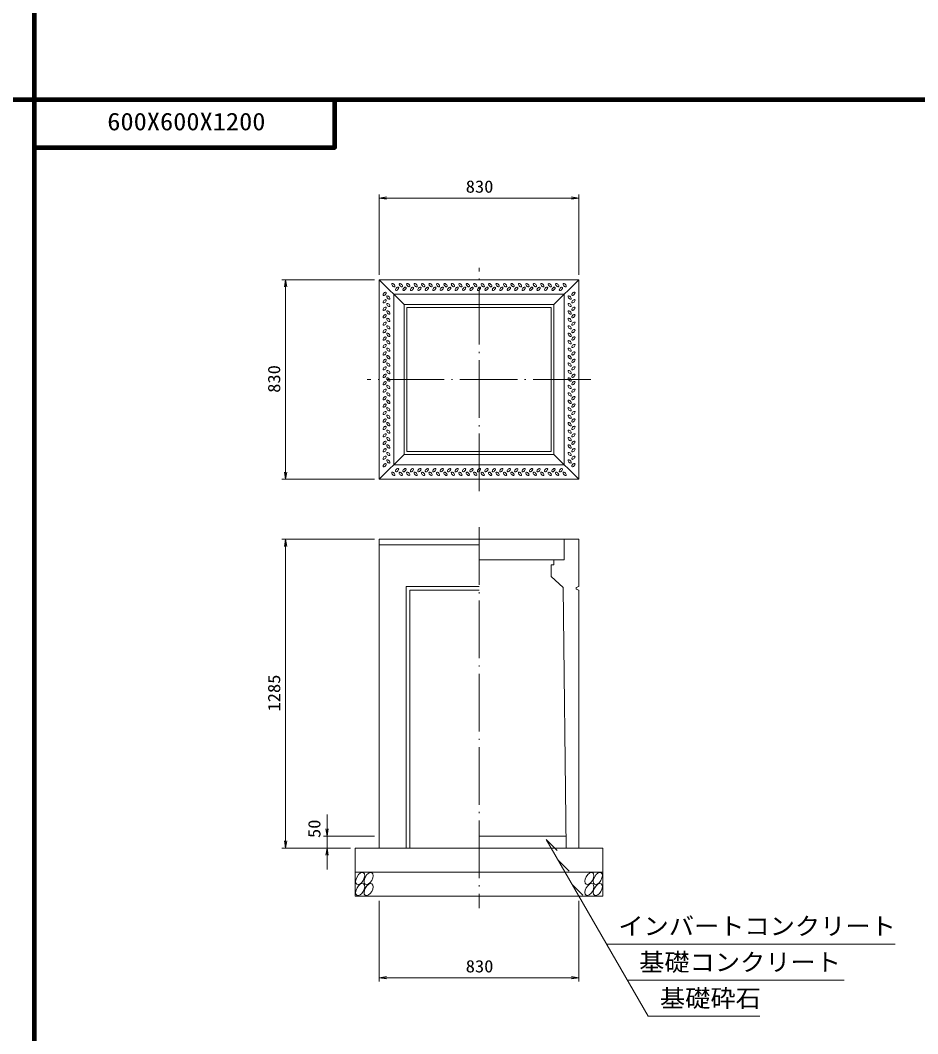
# Model space of a CAD drawing. Units: millimetres, scale not verified. Extents: x -8410 to 41710, y -74801 to 5940.
# Drawn here: x 15751 to 19486, y -46578 to -42360 of the extents above; entities that cross this region are included whole.
import ezdxf
from ezdxf.enums import TextEntityAlignment as Align

# ---------------------------------------------------------------- set-up
doc = ezdxf.new("R2010")
doc.units = ezdxf.units.MM
doc.header["$LTSCALE"] = 20
doc.linetypes.add('LONG_DASHED_DOTTED', pattern=[15.25, 12, -1.5, 0.25, -1.5])
for name, color, linetype, lineweight in [('0-0_グループ[0](0)-D-BMK(0)', 2, 'LONG_DASHED_DOTTED', 13), ('0-1_グループ[0](0)-D-STR(1)', 1, 'Continuous', 13), ('0-2_グループ[0](0)-D-STR-DIM(2)', 7, 'Continuous', 13), ('0-3_グループ[0](0)-D-STR-HTXT(3)', 7, 'Continuous', 13), ('0-5_グループ[0](0)-D-TTL(5)', 2, 'Continuous', 140)]:
    doc.layers.add(name, color=color, linetype=linetype, lineweight=lineweight)
doc.layers.add('0-4_グループ[0](0)-D-STR-TXT(4)', color=7, linetype='Continuous')
doc.layers.add('0-6_グループ[0](0)-D-TTL-TXT(6)', color=7, linetype='Continuous')
doc.styles.add('ＭＳ ゴシック', font='')
doc.styles.get('ＭＳ ゴシック').set_extended_font_data('MS Gothic')

msp = doc.modelspace()

# ---------------------------------------------------------------- linework, layer by layer
at = {"layer": '0-0_グループ[0](0)-D-BMK(0)'}
for p, q in [((17660, -44320), (17660, -43390)), ((18125, -43855), (17195, -43855)), ((17660, -44470), (17660, -46055))]:
    msp.add_line(p, q, dxfattribs=at)
at = {"layer": '0-1_グループ[0](0)-D-STR(1)'}
for p, q in [((17245, -43440), (18075, -43440)), ((17245, -44270), (17245, -43440)), ((17245, -43440), (17348, -43543)), ((18075, -43440), (17972, -43543)), ((18075, -43440), (18075, -44270)), ((17305, -43500), (18015, -43500)), ((17305, -44210), (17305, -43500)), ((18015, -43500), (18015, -44210)), ((17348, -43543), (17972, -43543)), ((17348, -44167), (17348, -43543)), ((17360, -43555), (17960, -43555)), ((17360, -44155), (17360, -43555)), ((17960, -43555), (17960, -44155)), ((17972, -43543), (17972, -44167)), ((17960, -44155), (17360, -44155)), ((17245, -44270), (17348, -44167)), ((17972, -44167), (17348, -44167)), ((18075, -44270), (17972, -44167)), ((18015, -44210), (17305, -44210)), ((18075, -44270), (17245, -44270)), ((18075, -44520), (17245, -44520)), ((17245, -44520), (17245, -45805)), ((18075, -44520), (18075, -44716.5)), ((17660, -44543.3), (17245, -44543.3)), ((18010, -44720), (17960, -44675)), ((17356.5, -44716.5), (17356.5, -45805)), ((17356.5, -44716.5), (17660, -44716.5)), ((17371.5, -44731.5), (17371.5, -45805)), ((17371.5, -44731.5), (17660, -44731.5)), ((18010, -44720), (18022.67, -45805)), ((18065, -44720), (18075, -44716.5)), ((18075, -44731.5), (18075, -45805)), ((18022.08, -45755), (17660, -45755)), ((18175, -45805), (17145, -45805)), ((17145, -45805), (17145, -46005)), ((18175, -45805), (18175, -46005)), ((18175, -45905), (17145, -45905)), ((18175, -46005), (17145, -46005))]:
    msp.add_line(p, q, dxfattribs=at)
for points in [[(18015, -44520), (18015, -44605), (17660, -44605)], [(17972, -44605), (17972, -44627), (17960, -44627), (17960, -44675)], [(18075, -44731.5), (18065, -44728), (18065, -44720)]]:
    msp.add_lwpolyline(points, dxfattribs=at)
for centre, major_axis, ratio in [((17303.5, -43462.25), (-6.01, 6.01), 0.529412), ((17319, -43477.75), (6.01, 6.01), 0.529412), ((17334.5, -43462.25), (-6.01, 6.01), 0.529412), ((17350, -43477.75), (6.01, 6.01), 0.529412), ((17365.5, -43462.25), (-6.01, 6.01), 0.529412), ((17381, -43477.75), (6.01, 6.01), 0.529412), ((17396.5, -43462.25), (-6.01, 6.01), 0.529412), ((17412, -43477.75), (6.01, 6.01), 0.529412), ((17427.5, -43462.25), (-6.01, 6.01), 0.529412), ((17443, -43477.75), (6.01, 6.01), 0.529412), ((17458.5, -43462.25), (-6.01, 6.01), 0.529412), ((17474, -43477.75), (6.01, 6.01), 0.529412), ((17489.5, -43462.25), (-6.01, 6.01), 0.529412), ((17505, -43477.75), (6.01, 6.01), 0.529412), ((17520.5, -43462.25), (-6.01, 6.01), 0.529412), ((17536, -43477.75), (6.01, 6.01), 0.529412), ((17551.5, -43462.25), (-6.01, 6.01), 0.529412), ((17567, -43477.75), (6.01, 6.01), 0.529412), ((17582.5, -43462.25), (-6.01, 6.01), 0.529412), ((17598, -43477.75), (6.01, 6.01), 0.529412), ((17613.5, -43462.25), (-6.01, 6.01), 0.529412), ((17629, -43477.75), (6.01, 6.01), 0.529412), ((17644.5, -43462.25), (-6.01, 6.01), 0.529412), ((17660, -43477.75), (6.01, 6.01), 0.529412), ((17675.5, -43462.25), (-6.01, 6.01), 0.529412), ((17691, -43477.75), (6.01, 6.01), 0.529412), ((17706.5, -43462.25), (-6.01, 6.01), 0.529412), ((17722, -43477.75), (6.01, 6.01), 0.529412), ((17737.5, -43462.25), (-6.01, 6.01), 0.529412), ((17753, -43477.75), (6.01, 6.01), 0.529412), ((17768.5, -43462.25), (-6.01, 6.01), 0.529412), ((17784, -43477.75), (6.01, 6.01), 0.529412), ((17799.5, -43462.25), (-6.01, 6.01), 0.529412), ((17815, -43477.75), (6.01, 6.01), 0.529412), ((17830.5, -43462.25), (-6.01, 6.01), 0.529412), ((17846, -43477.75), (6.01, 6.01), 0.529412), ((17861.5, -43462.25), (-6.01, 6.01), 0.529412), ((17877, -43477.75), (6.01, 6.01), 0.529412), ((17892.5, -43462.25), (-6.01, 6.01), 0.529412), ((17908, -43477.75), (6.01, 6.01), 0.529412), ((17923.5, -43462.25), (-6.01, 6.01), 0.529412), ((17939, -43477.75), (6.01, 6.01), 0.529412), ((17954.5, -43462.25), (-6.01, 6.01), 0.529412), ((17970, -43477.75), (6.01, 6.01), 0.529412), ((17985.5, -43462.25), (-6.01, 6.01), 0.529412), ((18001, -43477.75), (6.01, 6.01), 0.529412), ((18016.5, -43462.25), (-6.01, 6.01), 0.529412), ((17267.25, -43498.5), (-6.01, -6.01), 0.529412), ((17267.25, -43529.5), (-6.01, -6.01), 0.529412), ((17282.75, -43514), (-6.01, 6.01), 0.529412), ((18037.25, -43514), (6.01, -6.01), 0.529412), ((18052.75, -43498.5), (6.01, 6.01), 0.529412), ((18052.75, -43529.5), (6.01, 6.01), 0.529412), ((17267.25, -43560.5), (-6.01, -6.01), 0.529412), ((17282.75, -43545), (-6.01, 6.01), 0.529412), ((17282.75, -43576), (-6.01, 6.01), 0.529412), ((18037.25, -43545), (6.01, -6.01), 0.529412), ((18037.25, -43576), (6.01, -6.01), 0.529412), ((18052.75, -43560.5), (6.01, 6.01), 0.529412), ((17267.25, -43591.5), (-6.01, -6.01), 0.529412), ((17282.75, -43607), (-6.01, 6.01), 0.529412), ((18037.25, -43607), (6.01, -6.01), 0.529412), ((18052.75, -43591.5), (6.01, 6.01), 0.529412), ((17267.25, -43622.5), (-6.01, -6.01), 0.529412), ((17267.25, -43653.5), (-6.01, -6.01), 0.529412), ((17282.75, -43638), (-6.01, 6.01), 0.529412), ((18037.25, -43638), (6.01, -6.01), 0.529412), ((18052.75, -43622.5), (6.01, 6.01), 0.529412), ((18052.75, -43653.5), (6.01, 6.01), 0.529412), ((17267.25, -43684.5), (-6.01, -6.01), 0.529412), ((17282.75, -43669), (-6.01, 6.01), 0.529412), ((17282.75, -43700), (-6.01, 6.01), 0.529412), ((18037.25, -43669), (6.01, -6.01), 0.529412), ((18037.25, -43700), (6.01, -6.01), 0.529412), ((18052.75, -43684.5), (6.01, 6.01), 0.529412), ((17267.25, -43715.5), (-6.01, -6.01), 0.529412), ((17267.25, -43746.5), (-6.01, -6.01), 0.529412), ((17282.75, -43731), (-6.01, 6.01), 0.529412), ((18037.25, -43731), (6.01, -6.01), 0.529412), ((18052.75, -43715.5), (6.01, 6.01), 0.529412), ((18052.75, -43746.5), (6.01, 6.01), 0.529412), ((17267.25, -43777.5), (-6.01, -6.01), 0.529412), ((17282.75, -43762), (-6.01, 6.01), 0.529412), ((18037.25, -43762), (6.01, -6.01), 0.529412), ((18052.75, -43777.5), (6.01, 6.01), 0.529412), ((17267.25, -43808.5), (-6.01, -6.01), 0.529412), ((17282.75, -43793), (-6.01, 6.01), 0.529412), ((17282.75, -43824), (-6.01, 6.01), 0.529412), ((18037.25, -43793), (6.01, -6.01), 0.529412), ((18037.25, -43824), (6.01, -6.01), 0.529412), ((18052.75, -43808.5), (6.01, 6.01), 0.529412), ((17267.25, -43839.5), (-6.01, -6.01), 0.529412), ((17267.25, -43870.5), (-6.01, -6.01), 0.529412), ((17282.75, -43855), (-6.01, 6.01), 0.529412), ((18037.25, -43855), (6.01, -6.01), 0.529412), ((18052.75, -43839.5), (6.01, 6.01), 0.529412), ((18052.75, -43870.5), (6.01, 6.01), 0.529412), ((17267.25, -43901.5), (-6.01, -6.01), 0.529412), ((17282.75, -43886), (-6.01, 6.01), 0.529412), ((18037.25, -43886), (6.01, -6.01), 0.529412), ((18052.75, -43901.5), (6.01, 6.01), 0.529412), ((17267.25, -43932.5), (-6.01, -6.01), 0.529412), ((17282.75, -43917), (-6.01, 6.01), 0.529412), ((17282.75, -43948), (-6.01, 6.01), 0.529412), ((18037.25, -43917), (6.01, -6.01), 0.529412), ((18037.25, -43948), (6.01, -6.01), 0.529412), ((18052.75, -43932.5), (6.01, 6.01), 0.529412), ((17267.25, -43963.5), (-6.01, -6.01), 0.529412), ((17267.25, -43994.5), (-6.01, -6.01), 0.529412), ((17282.75, -43979), (-6.01, 6.01), 0.529412), ((18037.25, -43979), (6.01, -6.01), 0.529412), ((18052.75, -43963.5), (6.01, 6.01), 0.529412), ((18052.75, -43994.5), (6.01, 6.01), 0.529412), ((17267.25, -44025.5), (-6.01, -6.01), 0.529412), ((17282.75, -44010), (-6.01, 6.01), 0.529412), ((17282.75, -44041), (-6.01, 6.01), 0.529412), ((18037.25, -44010), (6.01, -6.01), 0.529412), ((18037.25, -44041), (6.01, -6.01), 0.529412), ((18052.75, -44025.5), (6.01, 6.01), 0.529412), ((17267.25, -44056.5), (-6.01, -6.01), 0.529412), ((17282.75, -44072), (-6.01, 6.01), 0.529412), ((18037.25, -44072), (6.01, -6.01), 0.529412), ((18052.75, -44056.5), (6.01, 6.01), 0.529412), ((17267.25, -44087.5), (-6.01, -6.01), 0.529412), ((17267.25, -44118.5), (-6.01, -6.01), 0.529412), ((17282.75, -44103), (-6.01, 6.01), 0.529412), ((18037.25, -44103), (6.01, -6.01), 0.529412), ((18052.75, -44087.5), (6.01, 6.01), 0.529412), ((18052.75, -44118.5), (6.01, 6.01), 0.529412), ((17267.25, -44149.5), (-6.01, -6.01), 0.529412), ((17282.75, -44134), (-6.01, 6.01), 0.529412), ((17282.75, -44165), (-6.01, 6.01), 0.529412), ((18037.25, -44134), (6.01, -6.01), 0.529412), ((18037.25, -44165), (6.01, -6.01), 0.529412), ((18052.75, -44149.5), (6.01, 6.01), 0.529412), ((17267.25, -44180.5), (-6.01, -6.01), 0.529412), ((17267.25, -44211.5), (-6.01, -6.01), 0.529412), ((17282.75, -44196), (-6.01, 6.01), 0.529412), ((18037.25, -44196), (6.01, -6.01), 0.529412), ((18052.75, -44180.5), (6.01, 6.01), 0.529412), ((18052.75, -44211.5), (6.01, 6.01), 0.529412), ((17303.5, -44247.75), (6.01, -6.01), 0.529412), ((17319, -44232.25), (-6.01, -6.01), 0.529412), ((17334.5, -44247.75), (6.01, -6.01), 0.529412), ((17350, -44232.25), (-6.01, -6.01), 0.529412), ((17365.5, -44247.75), (6.01, -6.01), 0.529412), ((17381, -44232.25), (-6.01, -6.01), 0.529412), ((17396.5, -44247.75), (6.01, -6.01), 0.529412), ((17412, -44232.25), (-6.01, -6.01), 0.529412), ((17427.5, -44247.75), (6.01, -6.01), 0.529412), ((17443, -44232.25), (-6.01, -6.01), 0.529412), ((17458.5, -44247.75), (6.01, -6.01), 0.529412), ((17474, -44232.25), (-6.01, -6.01), 0.529412), ((17489.5, -44247.75), (6.01, -6.01), 0.529412), ((17505, -44232.25), (-6.01, -6.01), 0.529412), ((17520.5, -44247.75), (6.01, -6.01), 0.529412), ((17536, -44232.25), (-6.01, -6.01), 0.529412), ((17551.5, -44247.75), (6.01, -6.01), 0.529412), ((17567, -44232.25), (-6.01, -6.01), 0.529412), ((17582.5, -44247.75), (6.01, -6.01), 0.529412), ((17598, -44232.25), (-6.01, -6.01), 0.529412), ((17613.5, -44247.75), (6.01, -6.01), 0.529412), ((17629, -44232.25), (-6.01, -6.01), 0.529412), ((17644.5, -44247.75), (6.01, -6.01), 0.529412), ((17660, -44232.25), (-6.01, -6.01), 0.529412), ((17675.5, -44247.75), (6.01, -6.01), 0.529412), ((17691, -44232.25), (-6.01, -6.01), 0.529412), ((17706.5, -44247.75), (6.01, -6.01), 0.529412), ((17722, -44232.25), (-6.01, -6.01), 0.529412), ((17737.5, -44247.75), (6.01, -6.01), 0.529412), ((17753, -44232.25), (-6.01, -6.01), 0.529412), ((17768.5, -44247.75), (6.01, -6.01), 0.529412), ((17784, -44232.25), (-6.01, -6.01), 0.529412), ((17799.5, -44247.75), (6.01, -6.01), 0.529412), ((17815, -44232.25), (-6.01, -6.01), 0.529412), ((17830.5, -44247.75), (6.01, -6.01), 0.529412), ((17846, -44232.25), (-6.01, -6.01), 0.529412), ((17861.5, -44247.75), (6.01, -6.01), 0.529412), ((17877, -44232.25), (-6.01, -6.01), 0.529412), ((17892.5, -44247.75), (6.01, -6.01), 0.529412), ((17908, -44232.25), (-6.01, -6.01), 0.529412), ((17923.5, -44247.75), (6.01, -6.01), 0.529412), ((17939, -44232.25), (-6.01, -6.01), 0.529412), ((17954.5, -44247.75), (6.01, -6.01), 0.529412), ((17970, -44232.25), (-6.01, -6.01), 0.529412), ((17985.5, -44247.75), (6.01, -6.01), 0.529412), ((18001, -44232.25), (-6.01, -6.01), 0.529412), ((18016.5, -44247.75), (6.01, -6.01), 0.529412), ((17165.43, -45932), (-13.75, -23.82), 0.545455), ((17200.43, -45932), (-13.75, -23.82), 0.545455), ((18119.43, -45932), (-13.75, -23.82), 0.545455), ((18154.43, -45932), (-13.75, -23.82), 0.545455), ((17165.43, -45978), (-13.75, -23.82), 0.545455), ((17200.43, -45978), (-13.75, -23.82), 0.545455), ((18119.43, -45978), (-13.75, -23.82), 0.545455), ((18154.43, -45978), (-13.75, -23.82), 0.545455)]:
    msp.add_ellipse(centre, major_axis=major_axis, ratio=ratio, dxfattribs=at)
at = {"layer": '0-2_グループ[0](0)-D-STR-DIM(2)'}
for p, q in [((17245, -43420), (17245, -43085)), ((17245, -43100), (18075, -43100)), ((18075, -43420), (18075, -43085)), ((17225, -43440), (16840, -43440)), ((16855, -44270), (16855, -43440)), ((17225, -44270), (16840, -44270)), ((17225, -44520), (16840, -44520)), ((16855, -45805), (16855, -44520)), ((17027.48, -45895), (17027.48, -45665)), ((17027.48, -45755), (17027.48, -45665)), ((17225, -45755), (17012.48, -45755)), ((17125, -45805), (16840, -45805)), ((17125, -45805), (17012.48, -45805)), ((17027.48, -45895), (17027.48, -45805)), ((17245, -46025), (17245, -46360)), ((18075, -46025), (18075, -46360)), ((17245, -46345), (18075, -46345))]:
    msp.add_line(p, q, dxfattribs=at)
for points in [[(17275, -43095), (17245, -43100), (17275, -43105)], [(18045, -43105), (18075, -43100), (18045, -43095)], [(16860, -43470), (16855, -43440), (16850, -43470)], [(16850, -44240), (16855, -44270), (16860, -44240)], [(16860, -44550), (16855, -44520), (16850, -44550)], [(17022.48, -45725), (17027.48, -45755), (17032.48, -45725)], [(16850, -45775), (16855, -45805), (16860, -45775)], [(17032.48, -45835), (17027.48, -45805), (17022.48, -45835)], [(17275, -46340), (17245, -46345), (17275, -46350)], [(18045, -46350), (18075, -46345), (18045, -46340)]]:
    msp.add_lwpolyline(points, dxfattribs=at)
at = {"layer": '0-3_グループ[0](0)-D-STR-HTXT(3)'}
for p, q in [((17940, -45770), (18364.35, -46505)), ((17940, -45770), (17985.75, -45815.75)), ((17989.07, -45855), (18034.83, -45900.75)), ((18046.81, -45955), (18092.56, -46000.75)), ((18191.15, -46205), (19391.75, -46205)), ((18277.75, -46355), (19179.21, -46355)), ((18364.35, -46505), (18828.55, -46505))]:
    msp.add_line(p, q, dxfattribs=at)
at = {"layer": '0-5_グループ[0](0)-D-TTL(5)'}
for p, q in [((15810, -42690), (15810, -26940)), ((15810, -47940), (15810, -32190)), ((15810, -53190), (15810, -37440)), ((8410, -42690), (34310, -42690)), ((8410, -42690), (34310, -42690)), ((8410, -42690), (34310, -42690)), ((8410, -42690), (34310, -42690)), ((15810, -58440), (15810, -42690))]:
    msp.add_line(p, q, dxfattribs=at)
msp.add_lwpolyline([(15810, -42890), (17060, -42890), (17060, -42690)], dxfattribs=at)
msp.add_lwpolyline([(15810, -42890), (17060, -42890), (17060, -42690)], dxfattribs=at)
msp.add_lwpolyline([(15810, -42890), (17060, -42890), (17060, -42690)], dxfattribs=at)
msp.add_lwpolyline([(15810, -42890), (17060, -42890), (17060, -42690)], dxfattribs=at)
msp.add_lwpolyline([(15810, -42890), (17060, -42890), (17060, -42690)], dxfattribs=at)

# ---------------------------------------------------------------- texts
at = {"layer": '0-2_グループ[0](0)-D-STR-DIM(2)', "style": 'ＭＳ ゴシック', "width": 1.1}
for p in [(17604.7, -43093), (17604.7, -46338)]:
    msp.add_text('830', height=51.32, dxfattribs=at).set_placement(p, align=Align.BOTTOM_LEFT)
for s, p in [('830', (16848, -43910.3)), ('1285', (16848, -45236.7)), ('50', (17015.47, -45763.3))]:
    msp.add_text(s, height=51.32, rotation=90, dxfattribs=at).set_placement(p, align=Align.BOTTOM_LEFT)
at = {"layer": '0-4_グループ[0](0)-D-STR-TXT(4)', "style": 'ＭＳ ゴシック', "width": 1.05}
for s, p in [('インバートコンクリート', (18239.85, -46188.68)), ('基礎コンクリート', (18326.45, -46338.68)), ('基礎砕石', (18413.06, -46488.68))]:
    msp.add_text(s, height=73.31, dxfattribs=at).set_placement(p, align=Align.BOTTOM_LEFT)
at = {"layer": '0-6_グループ[0](0)-D-TTL-TXT(6)', "style": 'ＭＳ ゴシック', "width": 1.1}
msp.add_text('600X600X1200', height=73.31, dxfattribs=at).set_placement((16113, -42840), align=Align.BOTTOM_LEFT)

doc.saveas('drawing.dxf')
